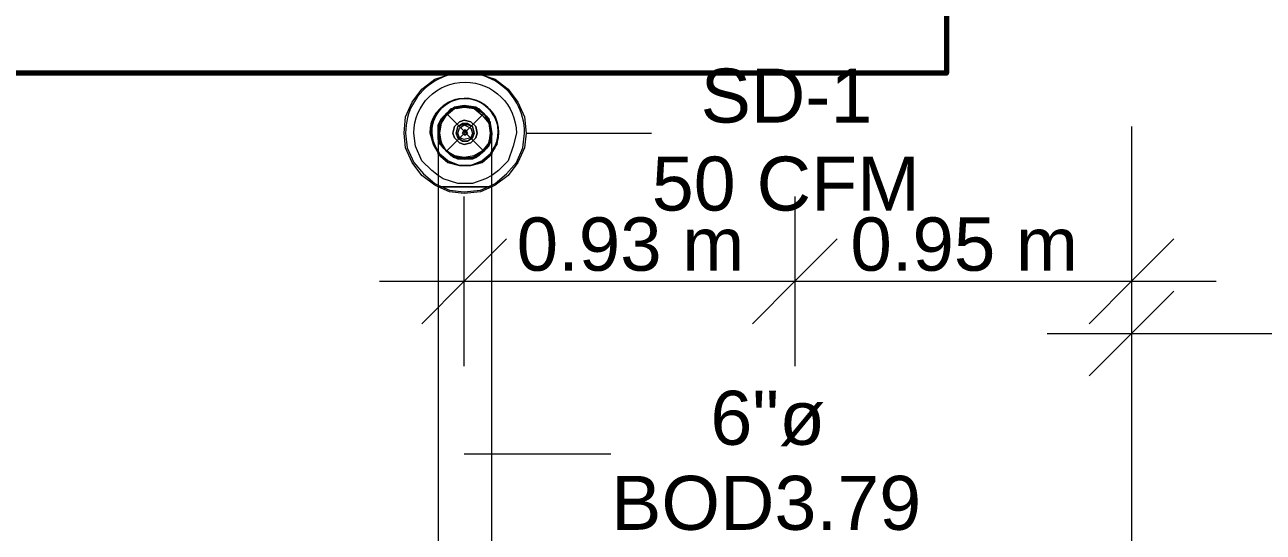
# Model space of a CAD drawing. Header units: metres. Extents: x -2 to 237, y -8 to 52.
# Drawn here: x 22.89 to 26.377, y 11.918 to 13.345 of the extents above; entities that cross this region are included whole.
import ezdxf

# ---------------------------------------------------------------- set-up
doc = ezdxf.new("R2010")
doc.units = ezdxf.units.M
doc.layers.add('HVAC - Ductos', color=5, linetype='Continuous', lineweight=0)
doc.layers.add('PDF3_Text', color=7, linetype='Continuous', lineweight=0)
doc.layers.add('PDF3_Geometry', color=7, linetype='Continuous', lineweight=0, true_color=0xaaaaaa)
doc.styles.add('PDF Helvetica', font='')
doc.styles.get('PDF Helvetica').set_extended_font_data('Helvetica')

msp = doc.modelspace()

# ---------------------------------------------------------------- linework, layer by layer
at = {"layer": 'HVAC - Ductos', "lineweight": 0}
for points in [[(24.0537, 13.0405), (24.0537, 13.036), (24.0537, 13.0176), (24.0537, 12.9901), (24.0537, 12.9489), (24.0537, 12.9076), (24.0537, 12.8893), (24.0446, 12.8939), (24.0079, 12.9214), (23.9804, 12.9581), (23.962, 12.9993), (23.9575, 13.0405), (23.962, 13.0864), (23.9804, 13.1276), (24.0079, 13.1643), (24.0446, 13.1918), (24.0858, 13.2056), (24.1271, 13.2147), (24.1729, 13.2056), (24.2142, 13.1918), (24.2508, 13.1643), (24.2783, 13.1276), (24.2967, 13.0864), (24.3013, 13.0405), (24.2967, 12.9993), (24.2783, 12.9581), (24.2508, 12.9214), (24.2142, 12.8939), (24.205, 12.8893), (24.205, 12.9352), (24.205, 12.9718), (24.205, 13.0039), (24.205, 13.0314), (24.205, 13.0405)], [(24.0629, 13.0726), (24.0767, 13.0956), (24.0996, 13.1093), (24.1271, 13.1139), (24.1546, 13.1093), (24.1775, 13.091), (24.1959, 13.0681), (24.2004, 13.0405), (24.1959, 13.0131), (24.1775, 12.9901), (24.1546, 12.9764), (24.1271, 12.9718), (24.0996, 12.9764), (24.0767, 12.9901), (24.0629, 13.0131), (24.0583, 13.0405), (24.0629, 13.0681), (24.0767, 13.091), (24.0996, 13.1093), (24.1042, 13.1139), (24.1271, 13.1185), (24.0996, 13.1139), (24.0767, 13.0956), (24.0583, 13.0726), (24.0537, 13.0405), (24.0583, 13.0681)], [(24.1042, 13.1139), (24.0996, 13.1139), (24.095, 13.1093), (24.0996, 13.1139), (24.1042, 13.1139), (24.1087, 13.1139), (24.1271, 13.1185), (24.15, 13.1139), (24.1546, 13.1139), (24.1592, 13.1139), (24.1592, 13.1093), (24.1683, 13.1093), (24.1821, 13.0956), (24.1959, 13.0818), (24.1959, 13.0726), (24.2004, 13.0726), (24.2004, 13.0681)], [(24.1042, 13.1093), (24.1271, 13.1139), (24.1546, 13.1093)], [(24.1316, 13.1185), (24.1546, 13.1139), (24.1592, 13.1093), (24.1821, 13.0956), (24.1592, 13.1139), (24.1271, 13.1185)], [(24.1546, 13.1139), (24.1592, 13.1139), (24.1592, 13.1093)], [(24.0583, 13.0085), (24.0583, 13.0131), (24.0583, 13.0176), (24.0537, 13.0405), (24.0583, 13.0681), (24.0583, 13.0726), (24.0767, 13.0956), (24.095, 13.1093)], [(24.0583, 13.0726), (24.0583, 13.0681), (24.0583, 13.0726), (24.0629, 13.0818), (24.0767, 13.0956), (24.0904, 13.1093), (24.0996, 13.1093)], [(24.1592, 13.1093), (24.1821, 13.0956), (24.1959, 13.0726)], [(24.0583, 13.0681), (24.0537, 13.0635), (24.0537, 13.0405), (24.0537, 13.036)], [(24.1959, 13.0726), (24.2004, 13.0726), (24.2004, 13.0681), (24.2004, 13.0635), (24.205, 13.0405), (24.205, 13.036)], [(24.1959, 13.0681), (24.205, 13.0405), (24.1959, 13.0176)], [(24.0996, 12.9764), (24.0767, 12.9901), (24.0629, 13.0131)], [(24.1959, 13.0131), (24.1821, 12.9901), (24.1592, 12.9764)], [(24.2004, 13.0176), (24.2004, 13.0131), (24.1959, 13.0085)], [(24.205, 13.0405), (24.2004, 13.0131), (24.205, 13.0405)], [(24.3013, 13.0405), (24.6542, 13.0405)], [(24.1592, 12.9718), (24.1271, 12.9672), (24.1592, 12.9718), (24.1546, 12.9718), (24.1271, 12.9672), (24.1042, 12.9718), (24.0996, 12.9718), (24.095, 12.9718)], [(24.205, 12.9214), (24.1867, 12.9122), (24.15, 12.8985), (24.1087, 12.8985), (24.0675, 12.9122), (24.0537, 12.9214)], [(24.0537, 12.8939), (24.0858, 12.8801), (24.1271, 12.8755), (24.1729, 12.8801), (24.205, 12.8939)], [(24.205, 12.8893), (24.1729, 12.8755), (24.1271, 12.8709), (24.0858, 12.8755), (24.0537, 12.8893)], [(24.205, 11.826), (24.205, 12.8893), (24.2004, 12.8893), (24.1959, 12.8893), (24.1821, 12.8893), (24.1683, 12.8893), (24.15, 12.8893), (24.1271, 12.8893), (24.1087, 12.8893), (24.0904, 12.8893), (24.0767, 12.8893), (24.0629, 12.8893), (24.0537, 12.8893), (24.0537, 11.826)], [(24.0537, 12.8893), (24.0629, 12.8893), (24.0767, 12.8893), (24.0904, 12.8893), (24.1087, 12.8893), (24.1271, 12.8893), (24.15, 12.8893), (24.1683, 12.8893), (24.1821, 12.8893), (24.1959, 12.8893), (24.2004, 12.8893), (24.205, 12.8893)], [(24.1271, 12.3852), (24.1271, 12.6235), (24.1271, 12.8618)], [(25.0575, 12.8618), (25.0575, 12.6235), (25.0575, 12.3852)], [(26.0062, 12.8618), (26.0062, 12.6235), (26.0062, 12.3852)], [(24.2462, 12.7426), (24.1271, 12.6235), (24.0079, 12.5043)], [(25.1767, 12.7426), (25.0575, 12.6235), (24.9383, 12.5043)], [(26.1254, 12.7426), (26.0062, 12.6235), (25.887, 12.5043)], [(26.0062, 12.7151), (26.0062, 12.4768), (26.0062, 12.2385)], [(23.8887, 12.6235), (25.0575, 12.6235), (26.2446, 12.6235)], [(26.1254, 12.5959), (26.0062, 12.4768), (25.887, 12.3576)], [(25.7679, 12.4768), (27.67, 12.4768), (31.8455, 12.4768), (34.3847, 12.4768), (36.0851, 12.4768)], [(24.1271, 12.1376), (24.5396, 12.1376)]]:
    msp.add_lwpolyline(points, dxfattribs=at)
for points in [[(24.205, 12.8939), (24.2142, 12.8985), (24.2462, 12.926), (24.2737, 12.9581), (24.2921, 12.9993), (24.2967, 13.0405, 1.014014), (23.962, 13.0405), (23.9666, 12.9993), (23.985, 12.9581), (24.0125, 12.926), (24.0446, 12.8985), (24.0537, 12.8939)], [(24.0537, 12.9214), (24.0354, 12.9352), (24.0079, 12.9626), (23.9896, 13.0039), (23.985, 13.0405, -0.994592), (24.2737, 13.0405), (24.2646, 13.0039), (24.2508, 12.9626), (24.2233, 12.9352), (24.205, 12.9214)]]:
    msp.add_lwpolyline(points, format="xyb", dxfattribs=at)
msp.add_lwpolyline([(24.2233, 13.0405, 1.010586), (24.0308, 13.0405, -1.390056), (24.205, 12.9856), (24.2187, 13.0085), (24.2233, 13.0405), (24.2187, 13.0085), (24.205, 12.9901, 1.404403), (24.0354, 13.0405), (24.04, 13.0085), (24.0537, 12.9901, -1.404426)], format="xyb", close=True, dxfattribs=at)
for points in [[(24.0767, 12.9901), (24.0629, 13.0039), (24.0537, 13.0222), (24.0537, 13.036), (24.0537, 13.0405), (24.0537, 13.0635), (24.0629, 13.0818), (24.0767, 13.0956), (24.0904, 13.1093), (24.1087, 13.1139), (24.1271, 13.1185), (24.15, 13.1139), (24.1683, 13.1093), (24.1821, 13.0956), (24.1959, 13.0726), (24.2004, 13.0681), (24.205, 13.0405), (24.2004, 13.0726), (24.1821, 13.0956), (24.1959, 13.0818), (24.2004, 13.0635), (24.205, 13.0405), (24.205, 13.036), (24.2004, 13.0222), (24.1959, 13.0039), (24.1821, 12.9901), (24.1683, 12.9764), (24.15, 12.9672), (24.1271, 12.9672), (24.1087, 12.9672), (24.0904, 12.9764)], [(24.2004, 13.0222), (24.1913, 13.0039), (24.1821, 12.9901), (24.1637, 12.9764), (24.15, 12.9718), (24.1271, 12.9672), (24.1087, 12.9718), (24.0904, 12.9764), (24.0767, 12.9901), (24.0675, 13.0039), (24.0583, 13.0222), (24.0537, 13.0405), (24.0583, 13.0589), (24.0675, 13.0772), (24.0767, 13.0956), (24.0904, 13.1048), (24.1087, 13.1139), (24.1271, 13.1139), (24.15, 13.1139), (24.1637, 13.1048), (24.1821, 13.0956), (24.1913, 13.0772), (24.2004, 13.0589), (24.205, 13.0405)], [(24.0996, 13.0589), (24.095, 13.0405), (24.0996, 13.0589), (24.1133, 13.0726), (24.1271, 13.0772), (24.1454, 13.0726), (24.1592, 13.0589), (24.1637, 13.0405), (24.1592, 13.0589), (24.1454, 13.0726), (24.1271, 13.0772), (24.1133, 13.0726)], [(24.1087, 13.0589), (24.1042, 13.0405), (24.1087, 13.0589), (24.1225, 13.0681), (24.1362, 13.0681), (24.15, 13.0589), (24.1546, 13.0405), (24.15, 13.0589), (24.1362, 13.0635), (24.1225, 13.0635)], [(24.1454, 13.0268), (24.1271, 13.0222), (24.1133, 13.0268), (24.1087, 13.0405), (24.1133, 13.0543), (24.1271, 13.0635), (24.1454, 13.0543), (24.15, 13.0405)], [(24.1271, 13.0451), (24.1225, 13.0405), (24.1271, 13.0497), (24.1316, 13.0497), (24.1362, 13.0405), (24.1316, 13.0451)], [(24.0308, 13.0405), (24.04, 13.0085), (24.0537, 12.9856), (24.04, 13.0085)], [(24.0583, 13.0131), (24.0767, 12.9901), (24.0996, 12.9718), (24.1271, 12.9672), (24.0996, 12.9718), (24.0767, 12.9901), (24.0583, 13.0131), (24.0537, 13.0405)], [(24.1592, 13.0268), (24.1637, 13.0405), (24.1592, 13.0268), (24.1454, 13.0131), (24.1271, 13.0085), (24.1133, 13.0131), (24.0996, 13.0268), (24.095, 13.0405), (24.0996, 13.0268), (24.1133, 13.0131), (24.1271, 13.0085), (24.1454, 13.0131)], [(24.15, 13.0268), (24.1546, 13.0405), (24.15, 13.0268), (24.1362, 13.0176), (24.1225, 13.0176), (24.1087, 13.0268), (24.1042, 13.0405), (24.1087, 13.0268), (24.1225, 13.0176), (24.1362, 13.0176)], [(24.1316, 13.036), (24.1362, 13.0405), (24.1316, 13.036), (24.1271, 13.036), (24.1225, 13.0405), (24.1271, 13.036)], [(24.1821, 12.9901), (24.2004, 13.0131), (24.1821, 12.9901), (24.1592, 12.9718)], [(24.0583, 12.981), (24.0812, 12.9626), (24.1133, 12.9489), (24.1454, 12.9489), (24.1775, 12.9626), (24.2004, 12.981), (24.205, 12.9901), (24.2004, 12.981), (24.1775, 12.9626), (24.1454, 12.9489), (24.1133, 12.9489), (24.0812, 12.9626), (24.0583, 12.981), (24.0537, 12.9901)], [(24.205, 12.981), (24.1775, 12.9581), (24.1454, 12.9489), (24.1133, 12.9489), (24.0812, 12.9581), (24.0537, 12.981), (24.0537, 12.9856), (24.0537, 12.981), (24.0812, 12.9581), (24.1133, 12.9489), (24.1454, 12.9489), (24.1775, 12.9581), (24.205, 12.981), (24.205, 12.9856)]]:
    msp.add_lwpolyline(points, close=True, dxfattribs=at)
at = {"layer": 'PDF3_Geometry', "color": 232, "lineweight": 70, "true_color": 0xe91e64}
msp.add_lwpolyline([(22.2002, 14.8495), (25.4845, 14.8495), (25.4845, 13.2088), (22.2002, 13.2088)], close=True, dxfattribs=at)
at = {"layer": 'PDF3_Geometry', "color": 8, "lineweight": 0, "true_color": 0x808080}
msp.add_lwpolyline([(24.1913, 13.0864), (24.1546, 13.1139), (24.1042, 13.1139), (24.0675, 13.0864), (24.0537, 13.0405), (24.0675, 12.9993), (24.1042, 12.9718), (24.1546, 12.9718), (24.1913, 12.9993), (24.205, 13.0405)], close=True, dxfattribs=at)
for points in [[(24.0767, 13.0956), (24.1821, 12.9901)], [(24.1821, 13.0956), (24.0767, 12.9901)]]:
    msp.add_lwpolyline(points, dxfattribs=at)
at = {"layer": 'PDF3_Geometry', "lineweight": 0}
for points in [[(26.0062, 13.0589), (26.0062, 12.7381)], [(26.0062, 12.4218), (26.0062, 11.1522)]]:
    msp.add_lwpolyline(points, dxfattribs=at)

# ---------------------------------------------------------------- texts
at = {"layer": 'PDF3_Text', "lineweight": 0, "attachment_point": 4, "style": 'PDF Helvetica'}
for s, insert, char_height in [('SD-1', (24.7926, 13.145), 0.15195), ('50 CFM', (24.6551, 12.8974), 0.15195), ('0.93 m', (24.2747, 12.7272), 0.15008), ('0.95 m', (25.2143, 12.7272), 0.15008), ('6"ø', (24.8201, 12.2374), 0.15195), ('BOD3.79', (24.5405, 11.9991), 0.15195)]:
    msp.add_mtext(s, dxfattribs=dict(at, insert=insert, char_height=char_height))

doc.saveas('drawing.dxf')
